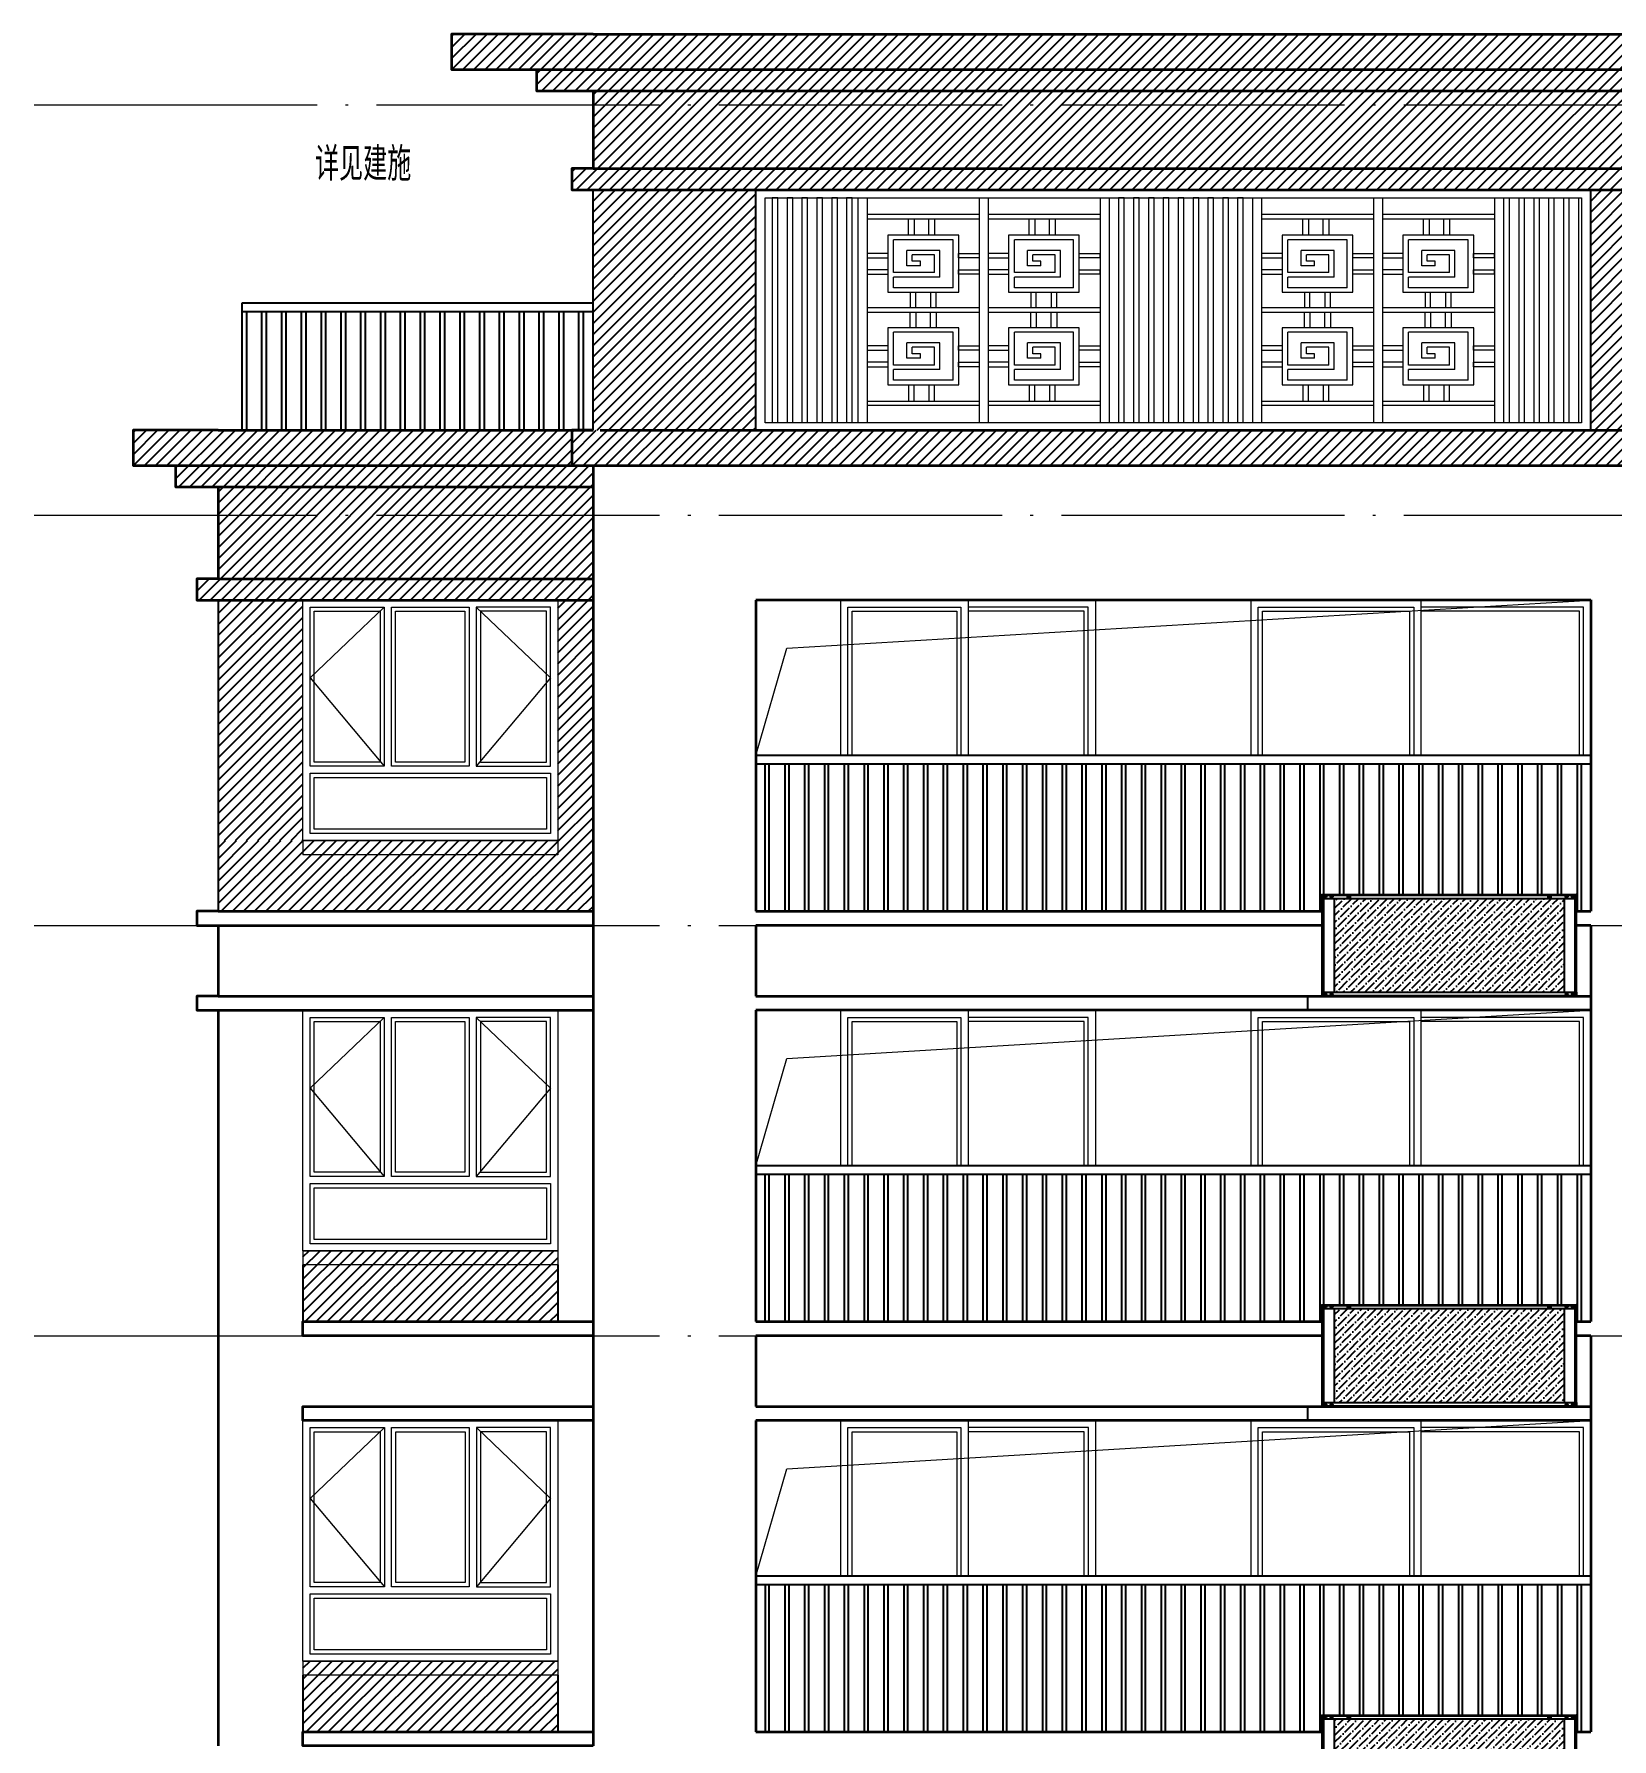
# Model space of a CAD drawing. Extents: x 27938 to 725830, y -209821 to 1628073.
# Drawn here: x 270717 to 281867, y 137999 to 150049 of the extents above; entities that cross this region are included whole.
import ezdxf
from ezdxf.xclip import XClip

# ---------------------------------------------------------------- set-up
doc = ezdxf.new("R2010")
doc.units = 0
doc.header["$LTSCALE"] = 1000
doc.header["$MEASUREMENT"] = 0
doc.header["$XCLIPFRAME"] = 0
doc.linetypes.add('DOTE', pattern=[2.42, 2, -0.2, 0.02, -0.2])
for name, color, linetype in [('3-剖面填充（细）', 250, 'Continuous'), ('PUB_TEXT', 4, 'Continuous'), ('Stair-栏杆', 142, 'Continuous'), ('修改标示', 212, 'Continuous')]:
    doc.layers.add(name, color=color, linetype=linetype)
for name, color, linetype, lineweight in [('DOTE', 19, 'DOTE', 9), ('WALL', 9, 'Continuous', 40), ('WINDOW', 144, 'Continuous', 15), ('立面-中轮廓线', 213, 'Continuous', 35), ('立面-普通轮廓', 7, 'Continuous', 18), ('立面-洞口示意', 152, 'Continuous', 13), ('立面-窗开启线', 250, 'Continuous', 13)]:
    doc.layers.add(name, color=color, linetype=linetype, lineweight=lineweight)
doc.styles.add('_TCH_AXIS', font='COMPLEX', dxfattribs={"bigfont": 'GBCBIG'})
pattern_1 = [(45, (-148499.984, 99772.64), (-39.2886205, 39.2886205), [])]

# ---------------------------------------------------------------- blocks, each defined once
blk = doc.blocks.new('A$C4A972246')
at = {"layer": '立面-窗开启线', "color": 36, "ltscale": 0.5, "true_color": 0x88471b}
for p, q in [((0, 0), (5900, 0)), ((0, -1700), (0, 0)), ((65, -1647), (65, -58)), ((65, -58), (5835, -58)), ((155, -57), (115, -57)), ((115, -57), (115, -1647)), ((155, -1647), (155, -57)), ((261, -57), (221, -57)), ((221, -57), (221, -1647)), ((261, -1647), (261, -57)), ((366, -57), (326, -57)), ((326, -57), (326, -1647)), ((366, -1647), (366, -57)), ((471, -57), (431, -57)), ((431, -57), (431, -1647)), ((471, -1647), (471, -57)), ((577, -57), (537, -57)), ((537, -57), (537, -1647)), ((577, -1647), (577, -57)), ((682, -57), (642, -57)), ((642, -57), (642, -1647)), ((682, -1647), (682, -57)), ((722, -58), (722, -1647)), ((789, -1647), (789, -58)), ((1578, -58), (1578, -1647)), ((1644, -1647), (1644, -58)), ((2433, -58), (2433, -1647)), ((2499, -1647), (2499, -58)), ((2603, -57), (2563, -57)), ((2563, -57), (2563, -1647)), ((2603, -1647), (2603, -57)), ((2708, -57), (2668, -57)), ((2668, -57), (2668, -1647)), ((2708, -1647), (2708, -57)), ((2814, -57), (2774, -57)), ((2774, -57), (2774, -1647)), ((2814, -1647), (2814, -57)), ((2919, -57), (2879, -57)), ((2879, -57), (2879, -1647)), ((2919, -1647), (2919, -57)), ((3024, -57), (2984, -57)), ((2984, -57), (2984, -1647)), ((3024, -1647), (3024, -57)), ((3130, -57), (3090, -57)), ((3090, -57), (3090, -1647)), ((3130, -1647), (3130, -57)), ((3235, -57), (3195, -57)), ((3195, -57), (3195, -1647)), ((3235, -1647), (3235, -57)), ((3340, -57), (3300, -57)), ((3300, -57), (3300, -1647)), ((3340, -1647), (3340, -57)), ((3445, -57), (3405, -57)), ((3405, -57), (3405, -1647)), ((3445, -1647), (3445, -57)), ((3509, -58), (3509, -1647)), ((3575, -1647), (3575, -58)), ((4364, -58), (4364, -1647)), ((4431, -1647), (4431, -58)), ((5220, -58), (5220, -1647)), ((5286, -1647), (5286, -58)), ((5326, -1647), (5326, -58)), ((5391, -58), (5391, -1647)), ((5431, -1647), (5431, -58)), ((5497, -58), (5497, -1647)), ((5537, -1647), (5537, -58)), ((5602, -58), (5602, -1647)), ((5642, -1647), (5642, -58)), ((5707, -58), (5707, -1647)), ((5747, -1647), (5747, -58)), ((5813, -58), (5813, -1647)), ((5835, -58), (5835, -1647)), ((5900, -1700), (5900, 0)), ((1578, -174), (789, -174)), ((789, -206), (1578, -206)), ((1080, -322), (1080, -206)), ((1119, -206), (1119, -322)), ((1222, -322), (1222, -206)), ((1262, -206), (1262, -322)), ((2433, -174), (1644, -174)), ((1644, -206), (2433, -206)), ((1932, -322), (1932, -206)), ((1972, -206), (1972, -322)), ((2075, -322), (2075, -206)), ((2115, -206), (2115, -322)), ((4364, -174), (3575, -174)), ((3575, -206), (4364, -206)), ((3866, -322), (3866, -206)), ((3906, -206), (3906, -322)), ((4009, -322), (4009, -206)), ((4049, -206), (4049, -322)), ((5220, -174), (4431, -174)), ((4431, -206), (5220, -206)), ((4719, -322), (4719, -206)), ((4759, -206), (4759, -322)), ((4862, -322), (4862, -206)), ((4901, -206), (4901, -322)), ((1434, -322), (934, -322)), ((934, -322), (934, -725)), ((974, -586), (974, -354)), ((1394, -354), (974, -354)), ((1394, -693), (1394, -354)), ((1434, -725), (1434, -322)), ((2286, -322), (1786, -322)), ((1786, -322), (1786, -725)), ((1827, -586), (1827, -354)), ((2246, -354), (1827, -354)), ((2246, -693), (2246, -354)), ((2286, -725), (2286, -322)), ((4220, -322), (3720, -322)), ((3720, -322), (3720, -725)), ((3760, -586), (3760, -354)), ((4180, -354), (3760, -354)), ((4180, -693), (4180, -354)), ((4220, -725), (4220, -322)), ((5073, -322), (4573, -322)), ((4573, -322), (4573, -725)), ((4613, -586), (4613, -354)), ((5033, -354), (4613, -354)), ((5033, -693), (5033, -354)), ((5073, -725), (5073, -322)), ((934, -450), (789, -450)), ((789, -482), (934, -482)), ((1301, -429), (1067, -429)), ((1067, -538), (1067, -429)), ((1262, -461), (1105, -461)), ((1105, -506), (1105, -461)), ((1262, -586), (1262, -461)), ((1301, -618), (1301, -429)), ((1433, -482), (1433, -450)), ((1433, -450), (1578, -450)), ((1578, -482), (1433, -482)), ((1786, -450), (1644, -450)), ((1644, -482), (1786, -482)), ((2154, -429), (1919, -429)), ((1919, -538), (1919, -429)), ((2115, -461), (1958, -461)), ((1958, -506), (1958, -461)), ((2115, -586), (2115, -461)), ((2154, -618), (2154, -429)), ((2286, -482), (2286, -450)), ((2286, -450), (2431, -450)), ((2431, -482), (2286, -482)), ((2431, -450), (2431, -482)), ((3720, -450), (3575, -450)), ((3575, -482), (3720, -482)), ((4088, -429), (3853, -429)), ((3853, -538), (3853, -429)), ((4049, -461), (3892, -461)), ((3892, -506), (3892, -461)), ((4049, -586), (4049, -461)), ((4088, -618), (4088, -429)), ((4220, -482), (4220, -450)), ((4220, -450), (4364, -450)), ((4364, -482), (4220, -482)), ((4573, -450), (4431, -450)), ((4431, -482), (4573, -482)), ((4940, -429), (4706, -429)), ((4706, -538), (4706, -429)), ((4901, -461), (4745, -461)), ((4745, -506), (4745, -461)), ((4901, -586), (4901, -461)), ((4940, -618), (4940, -429)), ((5072, -482), (5072, -450)), ((5072, -450), (5217, -450)), ((5217, -482), (5072, -482)), ((5217, -450), (5217, -482)), ((934, -566), (789, -566)), ((789, -598), (934, -598)), ((1262, -586), (974, -586)), ((1163, -538), (1067, -538)), ((1163, -506), (1105, -506)), ((1163, -538), (1163, -506)), ((1433, -598), (1433, -566)), ((1433, -566), (1578, -566)), ((1578, -598), (1433, -598)), ((1786, -566), (1644, -566)), ((1644, -598), (1786, -598)), ((2115, -586), (1827, -586)), ((2015, -538), (1919, -538)), ((2015, -506), (1958, -506)), ((2015, -538), (2015, -506)), ((2286, -598), (2286, -566)), ((2286, -566), (2431, -566)), ((2431, -598), (2286, -598)), ((2431, -566), (2431, -598)), ((3720, -566), (3575, -566)), ((3575, -598), (3720, -598)), ((4049, -586), (3760, -586)), ((3949, -538), (3853, -538)), ((3949, -506), (3892, -506)), ((3949, -538), (3949, -506)), ((4220, -598), (4220, -566)), ((4220, -566), (4364, -566)), ((4364, -598), (4220, -598)), ((4573, -566), (4431, -566)), ((4431, -598), (4573, -598)), ((4901, -586), (4613, -586)), ((4802, -538), (4706, -538)), ((4802, -506), (4745, -506)), ((4802, -538), (4802, -506)), ((5072, -598), (5072, -566)), ((5072, -566), (5217, -566)), ((5217, -598), (5072, -598)), ((5217, -566), (5217, -598)), ((1301, -618), (974, -618)), ((974, -693), (974, -618)), ((1394, -693), (974, -693)), ((2154, -618), (1827, -618)), ((1827, -693), (1827, -618)), ((2246, -693), (1827, -693)), ((4088, -618), (3760, -618)), ((3760, -693), (3760, -618)), ((4180, -693), (3760, -693)), ((4940, -618), (4613, -618)), ((4613, -693), (4613, -618)), ((5033, -693), (4613, -693)), ((1578, -834), (789, -834)), ((934, -725), (1434, -725)), ((1090, -725), (1090, -834)), ((1130, -834), (1130, -725)), ((1235, -725), (1235, -834)), ((1274, -834), (1274, -725)), ((2433, -834), (1644, -834)), ((1786, -725), (2286, -725)), ((1943, -725), (1943, -834)), ((1982, -834), (1982, -725)), ((2088, -725), (2088, -834)), ((2127, -834), (2127, -725)), ((4364, -834), (3575, -834)), ((3720, -725), (4220, -725)), ((3877, -725), (3877, -834)), ((3916, -834), (3916, -725)), ((4022, -725), (4022, -834)), ((4061, -834), (4061, -725)), ((5220, -834), (4431, -834)), ((4573, -725), (5073, -725)), ((4730, -725), (4730, -834)), ((4769, -834), (4769, -725)), ((4874, -725), (4874, -834)), ((4914, -834), (4914, -725)), ((789, -866), (1578, -866)), ((1090, -975), (1090, -866)), ((1130, -866), (1130, -975)), ((1235, -975), (1235, -866)), ((1274, -866), (1274, -975)), ((1644, -866), (2433, -866)), ((1943, -975), (1943, -866)), ((1982, -866), (1982, -975)), ((2088, -975), (2088, -866)), ((2127, -866), (2127, -975)), ((3575, -866), (4364, -866)), ((3877, -975), (3877, -866)), ((3916, -866), (3916, -975)), ((4022, -975), (4022, -866)), ((4061, -866), (4061, -975)), ((4431, -866), (5220, -866)), ((4730, -975), (4730, -866)), ((4769, -866), (4769, -975)), ((4874, -975), (4874, -866)), ((4914, -866), (4914, -975)), ((1434, -975), (934, -975)), ((934, -975), (934, -1378)), ((974, -1239), (974, -1007)), ((1394, -1007), (974, -1007)), ((1301, -1082), (1067, -1082)), ((1067, -1191), (1067, -1082)), ((1301, -1271), (1301, -1082)), ((1394, -1346), (1394, -1007)), ((1434, -1378), (1434, -975)), ((2286, -975), (1786, -975)), ((1786, -975), (1786, -1378)), ((1827, -1239), (1827, -1007)), ((2246, -1007), (1827, -1007)), ((2154, -1082), (1919, -1082)), ((1919, -1191), (1919, -1082)), ((2154, -1271), (2154, -1082)), ((2246, -1346), (2246, -1007)), ((2286, -1378), (2286, -975)), ((4220, -975), (3720, -975)), ((3720, -975), (3720, -1378)), ((3760, -1239), (3760, -1007)), ((4180, -1007), (3760, -1007)), ((4088, -1082), (3853, -1082)), ((3853, -1191), (3853, -1082)), ((4088, -1271), (4088, -1082)), ((4180, -1346), (4180, -1007)), ((4220, -1378), (4220, -975)), ((5073, -975), (4573, -975)), ((4573, -975), (4573, -1378)), ((4613, -1239), (4613, -1007)), ((5033, -1007), (4613, -1007)), ((4940, -1082), (4706, -1082)), ((4706, -1191), (4706, -1082)), ((4940, -1271), (4940, -1082)), ((5033, -1346), (5033, -1007)), ((5073, -1378), (5073, -975)), ((934, -1103), (789, -1103)), ((789, -1135), (934, -1135)), ((1163, -1191), (1067, -1191)), ((1262, -1114), (1105, -1114)), ((1105, -1159), (1105, -1114)), ((1163, -1159), (1105, -1159)), ((1163, -1191), (1163, -1159)), ((1262, -1239), (1262, -1114)), ((1433, -1135), (1433, -1103)), ((1433, -1103), (1578, -1103)), ((1578, -1135), (1433, -1135)), ((1786, -1103), (1644, -1103)), ((1644, -1135), (1786, -1135)), ((2015, -1191), (1919, -1191)), ((2115, -1114), (1958, -1114)), ((1958, -1159), (1958, -1114)), ((2015, -1159), (1958, -1159)), ((2015, -1191), (2015, -1159)), ((2115, -1239), (2115, -1114)), ((2286, -1135), (2286, -1103)), ((2286, -1103), (2431, -1103)), ((2431, -1135), (2286, -1135)), ((3720, -1103), (3575, -1103)), ((3575, -1135), (3720, -1135)), ((3949, -1191), (3853, -1191)), ((4049, -1114), (3892, -1114)), ((3892, -1159), (3892, -1114)), ((3949, -1159), (3892, -1159)), ((3949, -1191), (3949, -1159)), ((4049, -1239), (4049, -1114)), ((4220, -1135), (4220, -1103)), ((4220, -1103), (4364, -1103)), ((4364, -1135), (4220, -1135)), ((4573, -1103), (4431, -1103)), ((4431, -1135), (4573, -1135)), ((4802, -1191), (4706, -1191)), ((4901, -1114), (4745, -1114)), ((4745, -1159), (4745, -1114)), ((4802, -1159), (4745, -1159)), ((4802, -1191), (4802, -1159)), ((4901, -1239), (4901, -1114)), ((5072, -1135), (5072, -1103)), ((5072, -1103), (5217, -1103)), ((5217, -1135), (5072, -1135)), ((934, -1219), (789, -1219)), ((789, -1251), (934, -1251)), ((1262, -1239), (974, -1239)), ((1301, -1271), (974, -1271)), ((974, -1346), (974, -1271)), ((1433, -1251), (1433, -1219)), ((1433, -1219), (1578, -1219)), ((1578, -1251), (1433, -1251)), ((1786, -1219), (1644, -1219)), ((1644, -1251), (1786, -1251)), ((2115, -1239), (1827, -1239)), ((2154, -1271), (1827, -1271)), ((1827, -1346), (1827, -1271)), ((2286, -1251), (2286, -1219)), ((2286, -1219), (2431, -1219)), ((2431, -1251), (2286, -1251)), ((3720, -1219), (3575, -1219)), ((3575, -1251), (3720, -1251)), ((4049, -1239), (3760, -1239)), ((4088, -1271), (3760, -1271)), ((3760, -1346), (3760, -1271)), ((4220, -1251), (4220, -1219)), ((4220, -1219), (4364, -1219)), ((4364, -1251), (4220, -1251)), ((4573, -1219), (4431, -1219)), ((4431, -1251), (4573, -1251)), ((4901, -1239), (4613, -1239)), ((4940, -1271), (4613, -1271)), ((4613, -1346), (4613, -1271)), ((5072, -1251), (5072, -1219)), ((5072, -1219), (5217, -1219)), ((5217, -1251), (5072, -1251)), ((934, -1378), (1434, -1378)), ((1394, -1346), (974, -1346)), ((1080, -1378), (1080, -1494)), ((1119, -1494), (1119, -1378)), ((1222, -1378), (1222, -1494)), ((1262, -1494), (1262, -1378)), ((1786, -1378), (2286, -1378)), ((2246, -1346), (1827, -1346)), ((1932, -1378), (1932, -1494)), ((1972, -1494), (1972, -1378)), ((2075, -1378), (2075, -1494)), ((2115, -1494), (2115, -1378)), ((3720, -1378), (4220, -1378)), ((4180, -1346), (3760, -1346)), ((3866, -1378), (3866, -1494)), ((3906, -1494), (3906, -1378)), ((4009, -1378), (4009, -1494)), ((4049, -1494), (4049, -1378)), ((4573, -1378), (5073, -1378)), ((5033, -1346), (4613, -1346)), ((4719, -1378), (4719, -1494)), ((4759, -1494), (4759, -1378)), ((4862, -1378), (4862, -1494)), ((4901, -1494), (4901, -1378)), ((789, -1494), (1578, -1494)), ((1578, -1526), (789, -1526)), ((1644, -1494), (2433, -1494)), ((2433, -1526), (1644, -1526)), ((3575, -1494), (4364, -1494)), ((4364, -1526), (3575, -1526)), ((4431, -1494), (5220, -1494)), ((5220, -1526), (4431, -1526)), ((5835, -1647), (65, -1647)), ((0, -1700), (5900, -1700))]:
    blk.add_line(p, q, dxfattribs=at)
blk = doc.blocks.new('GDGDGRDGR')
blk.add_blockref('A$C4A972246', (126150, 52076))
blk = doc.blocks.new('HFHFHFDVD')
at = {"layer": '3-剖面填充（细）'}
h = blk.add_hatch(dxfattribs=at)
h.set_pattern_fill('ANSI31', color=256, scale=35)
h.set_pattern_definition([(45, (-262060.75, -2900), (-39.2886205, 39.2886205), [])])
h.paths.add_polyline_path([(159056, 41176), (160856, 41176), (160856, 41676), (159056, 41676)])
for p, q in [((159056, 41576), (159056, 41176)), ((160856, 41576), (160856, 41176))]:
    blk.add_line(p, q, dxfattribs=at)
blk = doc.blocks.new('A$C2CF43C8D')
at = {"layer": 'WINDOW'}
blk.add_line((900, 2300), (900, 0), dxfattribs=at)
for points in [[(50, 2250), (850, 2250), (850, 50), (50, 50)], [(1750, 2250), (900, 2250), (900, 50), (1750, 50)]]:
    blk.add_lwpolyline(points, close=True, dxfattribs=at)
at = {"layer": 'WINDOW', "color": 250}
blk.add_lwpolyline([(80, 2220), (820, 2220), (820, 80), (80, 80)], close=True, dxfattribs=at)
blk.add_lwpolyline([(900, 80), (1720, 80), (1720, 2220), (900, 2220)], dxfattribs=at)
at = {"layer": '立面-普通轮廓'}
blk.add_lwpolyline([(0, 2300), (1800, 2300), (1800, 0), (0, 0)], close=True, dxfattribs=at)
blk = doc.blocks.new('A$C2B255B80')
at = {"layer": 'WINDOW'}
blk.add_line((1200, 2300), (1200, 0), dxfattribs=at)
for points in [[(50, 2250), (1150, 2250), (1150, 50), (50, 50)], [(2350, 2250), (1200, 2250), (1200, 50), (2350, 50)]]:
    blk.add_lwpolyline(points, close=True, dxfattribs=at)
at = {"layer": 'WINDOW', "color": 250}
blk.add_lwpolyline([(80, 2220), (1120, 2220), (1120, 80), (80, 80)], close=True, dxfattribs=at)
blk.add_lwpolyline([(1200, 80), (2320, 80), (2320, 2220), (1200, 2220)], dxfattribs=at)
at = {"layer": '立面-普通轮廓'}
blk.add_lwpolyline([(0, 2300), (2400, 2300), (2400, 0), (0, 0)], close=True, dxfattribs=at)
blk = doc.blocks.new('A$C6BC36758')
at = {"layer": 'WINDOW'}
for points in [[(-1750, 1650), (-1225, 1650), (-1225, 525), (-1750, 525)], [(-1175, 1650), (-625, 1650), (-625, 525), (-1175, 525)], [(-50, 1650), (-575, 1650), (-575, 525), (-50, 525)], [(-1750, 475), (-50, 475), (-50, 50), (-1750, 50)]]:
    blk.add_lwpolyline(points, close=True, dxfattribs=at)
at = {"layer": 'WINDOW', "color": 250}
for points in [[(-1720, 1620), (-1255, 1620), (-1255, 555), (-1720, 555)], [(-1145, 1620), (-655, 1620), (-655, 555), (-1145, 555)], [(-80, 1620), (-545, 1620), (-545, 555), (-80, 555)], [(-1720, 445), (-80, 445), (-80, 80), (-1720, 80)]]:
    blk.add_lwpolyline(points, close=True, dxfattribs=at)
at = {"layer": '立面-普通轮廓'}
blk.add_lwpolyline([(-1800, 1700), (0, 1700), (0, 0), (-1800, 0)], close=True, dxfattribs=at)
at = {"layer": '立面-窗开启线', "color": 251, "ltscale": 0.5, "true_color": 0x636466}
for points in [[(-1225, 1650), (-1750, 1150), (-1225, 525)], [(-575, 1650), (-50, 1150), (-575, 525)]]:
    blk.add_lwpolyline(points, dxfattribs=at)
blk = doc.blocks.new('HGHFSFFESDDRG')
at = {"layer": 'Stair-栏杆'}
for p, q in [((168156, 42276), (162256, 42276)), ((168156, 42216), (162256, 42216))]:
    blk.add_line(p, q, dxfattribs=at)
for points in [[(162321, 42216), (162321, 41176)], [(162351, 41176), (162351, 42216)], [(162461, 42216), (162461, 41176)], [(162491, 41176), (162491, 42216)], [(162601, 42216), (162601, 41176)], [(162631, 41176), (162631, 42216)], [(162741, 42216), (162741, 41176)], [(162771, 41176), (162771, 42216)], [(162881, 42216), (162881, 41176)], [(162911, 41176), (162911, 42216)], [(163021, 42216), (163021, 41176)], [(163051, 41176), (163051, 42216)], [(163161, 42216), (163161, 41176)], [(163191, 41176), (163191, 42216)], [(163301, 42216), (163301, 41176)], [(163331, 41176), (163331, 42216)], [(163441, 42216), (163441, 41176)], [(163471, 41176), (163471, 42216)], [(163581, 42216), (163581, 41176)], [(163611, 41176), (163611, 42216)], [(163721, 42216), (163721, 41176)], [(163751, 41176), (163751, 42216)], [(163861, 42216), (163861, 41176)], [(163891, 41176), (163891, 42216)], [(164001, 42216), (164001, 41176)], [(164031, 41176), (164031, 42216)], [(164141, 42216), (164141, 41176)], [(164171, 41176), (164171, 42216)], [(164281, 42216), (164281, 41176)], [(164311, 41176), (164311, 42216)], [(164421, 42216), (164421, 41176)], [(164451, 41176), (164451, 42216)], [(164561, 42216), (164561, 41176)], [(164591, 41176), (164591, 42216)], [(164701, 42216), (164701, 41176)], [(164731, 41176), (164731, 42216)], [(164841, 42216), (164841, 41176)], [(164871, 41176), (164871, 42216)], [(164981, 42216), (164981, 41176)], [(165011, 41176), (165011, 42216)], [(165121, 42216), (165121, 41176)], [(165151, 41176), (165151, 42216)], [(165261, 42216), (165261, 41176)], [(165291, 41176), (165291, 42216)], [(165401, 42216), (165401, 41176)], [(165431, 41176), (165431, 42216)], [(165541, 42216), (165541, 41176)], [(165571, 41176), (165571, 42216)], [(165681, 42216), (165681, 41176)], [(165711, 41176), (165711, 42216)], [(165821, 42216), (165821, 41176)], [(165851, 41176), (165851, 42216)], [(165961, 42216), (165961, 41176)], [(165991, 41176), (165991, 42216)], [(166101, 42216), (166101, 41176)], [(166131, 41176), (166131, 42216)], [(166241, 42216), (166241, 41176)], [(166271, 41176), (166271, 42216)], [(166381, 42216), (166381, 41176)], [(166411, 41176), (166411, 42216)], [(166521, 42216), (166521, 41176)], [(166551, 41176), (166551, 42216)], [(166661, 42216), (166661, 41176)], [(166691, 41176), (166691, 42216)], [(166801, 42216), (166801, 41176)], [(166831, 41176), (166831, 42216)], [(166941, 42216), (166941, 41176)], [(166971, 41176), (166971, 42216)], [(167081, 42216), (167081, 41176)], [(167111, 41176), (167111, 42216)], [(167221, 42216), (167221, 41176)], [(167251, 41176), (167251, 42216)], [(167361, 42216), (167361, 41176)], [(167391, 41176), (167391, 42216)], [(167501, 42216), (167501, 41176)], [(167531, 41176), (167531, 42216)], [(167641, 42216), (167641, 41176)], [(167671, 41176), (167671, 42216)], [(167781, 42216), (167781, 41176)], [(167811, 41176), (167811, 42216)], [(167921, 42216), (167921, 41176)], [(167951, 41176), (167951, 42216)], [(168061, 42216), (168061, 41176)], [(168091, 41176), (168091, 42216)]]:
    blk.add_lwpolyline(points, dxfattribs=at)
at = {"layer": '立面-中轮廓线'}
for p, q in [((158456, 43976), (158456, 41076)), ((161106, 43976), (161106, 41076)), ((162256, 43976), (162256, 43476)), ((168156, 43976), (168156, 41176)), ((162256, 43376), (162256, 41176))]:
    blk.add_line(p, q, dxfattribs=at)
for points in [[(161106, 43376), (159056, 43376), (159056, 43476), (161106, 43476)], [(162256, 43476), (168156, 43476)], [(168156, 43376), (162256, 43376)], [(161106, 41076), (159056, 41076), (159056, 41176), (161106, 41176)], [(162256, 41176), (168156, 41176)]]:
    blk.add_lwpolyline(points, dxfattribs=at)
at = {"layer": '立面-普通轮廓'}
for points in [[(159056, 41676), (160856, 41676), (160856, 41576), (159056, 41576)], [(159056, 41676), (159056, 41576)]]:
    blk.add_lwpolyline(points, dxfattribs=at)
at = {"layer": '立面-洞口示意'}
blk.add_lwpolyline([(162256, 42276), (162475, 43035), (168156, 43376)], dxfattribs=at)
blk.add_blockref('A$C6BC36758', (160856, 41676))
ref = blk.add_blockref('A$C2CF43C8D', (162856, 41076))
XClip(ref).set_block_clipping_path([(0, 1199.9999183439), (1800.0002853817, 2300.0000000003)])
ref = blk.add_blockref('A$C2B255B80', (165756, 41076))
XClip(ref).set_block_clipping_path([(0, 1199.9999183437), (2400.0002853817, 2299.9999999927)])
blk = doc.blocks.new('A$C0FC9229A')
at = {"color": 164}
blk.add_wipeout([(1080, 1056), (1079, 1057), (-923, 1057), (-923, 1056), (-923, 1027), (-922, 1027), (-922, 287), (-923, 287), (-923, 257), (-923, 257), (1079, 257), (1080, 257), (1080, 287), (1078, 287), (1078, 1027), (1080, 1027)], dxfattribs=at).translate(0, 0, 0).dxf.layer = 'WALL'
h = blk.add_hatch()
h.set_pattern_fill('ANSI36', color=164, scale=25, style=0)
h.set_pattern_definition([(45, (0, 0), (21.0475, 77.1741), [99.2188, -19.8438, 0, -19.8438])])
h.paths.add_polyline_path([(983, 287), (983, 1027), (-826, 1027), (-826, 287)])
for p, q in [((-923, 1057), (1079, 1057)), ((-923, 1057), (1079, 1057)), ((-923, 1027), (-923, 1057)), ((-923, 1027), (-923, 1056)), ((-923, 1056), (-923, 1056)), ((-923, 1052), (1080, 1052)), ((-923, 1052), (1079, 1052)), ((-923, 1027), (1080, 1027)), ((-922, 1027), (-922, 287)), ((-922, 287), (-922, 1027)), ((-921, 287), (-921, 1027)), ((-912, 1057), (-912, 1027)), ((-912, 1027), (-912, 287)), ((-912, 1027), (-912, 287)), ((-897, 1040), (-899, 1038)), ((-899, 1038), (-899, 1036)), ((-899, 1036), (-897, 1034)), ((-897, 1030), (-897, 1044)), ((-894, 1038), (-897, 1040)), ((-897, 1034), (-894, 1036)), ((-894, 1036), (-894, 1038)), ((-847, 1040), (-849, 1038)), ((-849, 1038), (-849, 1036)), ((-849, 1036), (-847, 1034)), ((-847, 1030), (-847, 1044)), ((-844, 1038), (-847, 1040)), ((-847, 1034), (-844, 1036)), ((-844, 1036), (-844, 1038)), ((-826, 1027), (-826, 287)), ((-826, 1027), (-826, 287)), ((-720, 1045), (-703, 1045)), ((-720, 1035), (-703, 1035)), ((-711, 1054), (-711, 1025)), ((859, 1045), (876, 1045)), ((859, 1035), (876, 1035)), ((868, 1054), (868, 1025)), ((983, 1027), (983, 287)), ((1003, 1040), (1001, 1038)), ((1001, 1038), (1001, 1036)), ((1001, 1036), (1003, 1034)), ((1003, 1030), (1003, 1044)), ((1006, 1038), (1003, 1040)), ((1003, 1034), (1006, 1036)), ((1006, 1036), (1006, 1038)), ((1053, 1040), (1051, 1038)), ((1051, 1038), (1051, 1036)), ((1051, 1036), (1053, 1034)), ((1053, 1030), (1053, 1044)), ((1056, 1038), (1053, 1040)), ((1053, 1034), (1056, 1036)), ((1056, 1036), (1056, 1038)), ((1068, 1057), (1068, 1027)), ((1068, 1027), (1068, 287)), ((1068, 1027), (1068, 287)), ((1077, 287), (1077, 1027)), ((1078, 287), (1078, 1027)), ((1078, 1027), (1078, 287)), ((1079, 1027), (1079, 1057)), ((1080, 1056), (1079, 1056)), ((1080, 1027), (1080, 1056)), ((-923, 287), (1080, 287)), ((-923, 287), (-923, 257)), ((-923, 287), (-923, 257)), ((-922, 287), (-826, 287)), ((-912, 257), (-912, 287)), ((-899, 278), (-897, 280)), ((-899, 276), (-899, 278)), ((-897, 274), (-899, 276)), ((-897, 284), (-897, 270)), ((-897, 280), (-894, 278)), ((-894, 276), (-897, 274)), ((-894, 278), (-894, 276)), ((-849, 278), (-847, 280)), ((-849, 276), (-849, 278)), ((-847, 274), (-849, 276)), ((-847, 284), (-847, 270)), ((-847, 280), (-844, 278)), ((-844, 276), (-847, 274)), ((-844, 278), (-844, 276)), ((1001, 278), (1003, 280)), ((1001, 276), (1001, 278)), ((1003, 274), (1001, 276)), ((1003, 284), (1003, 270)), ((1003, 280), (1006, 278)), ((1006, 276), (1003, 274)), ((1006, 278), (1006, 276)), ((1051, 278), (1053, 280)), ((1051, 276), (1051, 278)), ((1053, 274), (1051, 276)), ((1053, 284), (1053, 270)), ((1053, 280), (1056, 278)), ((1056, 276), (1053, 274)), ((1056, 278), (1056, 276)), ((1068, 257), (1068, 287)), ((1079, 287), (1079, 257)), ((1080, 287), (1080, 257)), ((-923, 262), (1080, 262)), ((-923, 262), (1079, 262)), ((-923, 257), (-923, 257)), ((-923, 257), (1079, 257)), ((-923, 257), (1079, 257)), ((1080, 257), (1079, 257))]:
    blk.add_line(p, q, dxfattribs=at)
for points in [[(-923, 1052), (-923, 1052), (-923, 1052), (-923, 1052), (-923, 1052)], [(1080, 1052), (1080, 1052), (1079, 1052), (1079, 1052), (1079, 1052)], [(-923, 262), (-923, 262), (-923, 262), (-923, 262), (-923, 262)], [(1080, 262), (1080, 262), (1079, 262), (1079, 262), (1079, 262)]]:
    blk.add_lwpolyline(points, dxfattribs=at)
for centre, radius in [((-897, 1037), 10), ((-897, 1037), 9.5), ((-847, 1037), 10), ((-847, 1037), 9.5), ((1003, 1037), 10), ((1003, 1037), 9.5), ((1053, 1037), 10), ((1053, 1037), 9.5), ((-897, 277), 10), ((-897, 277), 9.5), ((-847, 277), 10), ((-847, 277), 9.5), ((1003, 277), 10), ((1003, 277), 9.5), ((1053, 277), 10), ((1053, 277), 9.5)]:
    blk.add_circle(centre, radius, dxfattribs=at)
for centre, radius, start, end in [((-923, 1056), 0.5, 90, 180), ((-720, 1040), 4.9, 87.1406, 272.8594), ((-703, 1040), 4.9, 267.1406, 92.8594), ((859, 1040), 4.9, 87.1406, 272.8594), ((876, 1040), 4.9, 267.1406, 92.8594), ((1079, 1056), 0.5, 0, 90), ((-923, 257), 0.5, 180, 270), ((1079, 257), 0.5, 270, 0)]:
    blk.add_arc(centre, radius, start, end, dxfattribs=at)

msp = doc.modelspace()

# ---------------------------------------------------------------- hatches: boundary and pattern name
at = {"layer": '3-剖面填充（细）'}
h = msp.add_hatch(dxfattribs=at)
h.set_pattern_fill('ANSI31', color=256, scale=35)
h.set_pattern_definition([(45, (-148899.997, 103772.64), (-39.2886205, 39.2886205), [])])
h.paths.add_polyline_path([(299516.6, 148948.6), (299516.6, 150048.6), (273666.6, 150048.6), (273666.6, 149798.6), (274266.6, 149798.6), (274266.6, 149648.6), (274666.6, 149648.6), (274666.6, 149098.6), (274516.6, 149098.6), (274516.6, 148948.6)])
h = msp.add_hatch(dxfattribs=at)
h.set_pattern_fill('ANSI31', color=256, scale=35)
h.set_pattern_definition([(45, (-147899.997, 102372.64), (-39.2886205, 39.2886205), [])])
h.paths.add_polyline_path([(275816.6, 147248.6), (275816.6, 148948.6), (274666.6, 148948.6), (274666.6, 147248.6)])
h = msp.add_hatch(dxfattribs=at)
h.set_pattern_fill('ANSI31', color=256, scale=35)
h.set_pattern_definition([(45, (-140850, 102372.64), (-39.2886205, 39.2886205), [])])
h.paths.add_polyline_path([(282016.6, 147248.6), (282016.6, 148948.6), (281716.6, 148948.6), (281716.6, 147248.6)])
h.paths.add_polyline_path([(283316.6, 148948.6), (283316.6, 147248.6), (283616.6, 147248.6), (283616.6, 148948.6)])
h = msp.add_hatch(dxfattribs=at)
h.set_pattern_fill('ANSI31', color=256, scale=35)
h.set_pattern_definition([(45, (-151149.997, 100972.64), (-39.2886205, 39.2886205), [])])
h.paths.add_polyline_path([(274516.6, 146998.6), (274516.6, 147248.6), (271416.6, 147248.6), (271416.6, 146998.6), (271716.6, 146998.6), (271716.6, 146848.6), (272016.6, 146848.6), (272016.6, 146198.6), (271866.6, 146198.6), (271866.6, 146048.6), (274666.6, 146048.6), (274666.6, 146998.6)])
h = msp.add_hatch(dxfattribs=at)
h.set_pattern_fill('ANSI31', color=256, scale=35)
h.set_pattern_definition([(45, (-148049.997, 100972.64), (-39.2886205, 39.2886205), [])])
h.paths.add_polyline_path([(299516.6, 146998.6), (299516.6, 147248.6), (274516.6, 147248.6), (274516.6, 146998.6)])
h = msp.add_hatch(dxfattribs=at)
h.set_pattern_fill('ANSI31', color=256, scale=35)
h.set_pattern_definition([(45, (-150549.984, 99772.64), (-39.2886205, 39.2886205), [])])
h.paths.add_polyline_path([(272016.6, 144348.6), (272616.6, 144348.6), (272616.6, 146048.6), (272016.6, 146048.6)])
h = msp.add_hatch(dxfattribs=at)
h.set_pattern_fill('ANSI31', color=256, scale=35)
h.set_pattern_definition(pattern_1)
h.paths.add_polyline_path([(274416.6, 144348.6), (274666.6, 144348.6), (274666.6, 146048.6), (274416.6, 146048.6)])
h = msp.add_hatch(dxfattribs=at)
h.set_pattern_fill('ANSI31', color=256, scale=35)
h.set_pattern_definition(pattern_1)
h.paths.add_polyline_path([(272016.6, 143848.6), (274666.6, 143848.6), (274666.6, 144348.6), (272016.6, 144348.6)])

# ---------------------------------------------------------------- linework, layer by layer
at = {"color": 7}
for p, q in [((274666.6, 147248.6), (274666.6, 148948.6)), ((275816.6, 147248.6), (275816.6, 148948.6)), ((281716.6, 147248.6), (281716.6, 148948.6)), ((272016.6, 146048.6), (272016.6, 143848.6))]:
    msp.add_line(p, q, dxfattribs=at)
at = {"layer": 'DOTE', "linetype": 'DOTE'}
for p, q in [((270716.6, 149548.6), (328516.6, 149548.6)), ((270716.6, 146648.6), (328516.6, 146648.6)), ((270716.6, 146648.6), (328516.6, 146648.6)), ((270716.6, 143748.6), (328516.6, 143748.6)), ((270716.6, 140848.6), (328516.6, 140848.6))]:
    msp.add_line(p, q, dxfattribs=at)
at = {"layer": 'Stair-栏杆'}
for p, q in [((272186.6, 148148.6), (274666.6, 148148.6)), ((272186.6, 148088.6), (274666.6, 148088.6)), ((281716.6, 144948.6), (275816.6, 144948.6)), ((281716.6, 144888.6), (275816.6, 144888.6)), ((281716.6, 142048.6), (275816.6, 142048.6)), ((281716.6, 141988.6), (275816.6, 141988.6))]:
    msp.add_line(p, q, dxfattribs=at)
for points in [[(272186.6, 147248.6), (272186.6, 148148.6)], [(272216.6, 148088.6), (272216.6, 147248.6)], [(272326.6, 147248.6), (272326.6, 148088.6)], [(272356.6, 148088.6), (272356.6, 147248.6)], [(272466.6, 147248.6), (272466.6, 148088.6)], [(272496.6, 148088.6), (272496.6, 147248.6)], [(272606.6, 147248.6), (272606.6, 148088.6)], [(272636.6, 148088.6), (272636.6, 147248.6)], [(272746.6, 147248.6), (272746.6, 148088.6)], [(272776.6, 148088.6), (272776.6, 147248.6)], [(272886.6, 147248.6), (272886.6, 148088.6)], [(272916.6, 148088.6), (272916.6, 147248.6)], [(273026.6, 147248.6), (273026.6, 148088.6)], [(273056.6, 148088.6), (273056.6, 147248.6)], [(273166.6, 147248.6), (273166.6, 148088.6)], [(273196.6, 148088.6), (273196.6, 147248.6)], [(273306.6, 147248.6), (273306.6, 148088.6)], [(273336.6, 148088.6), (273336.6, 147248.6)], [(273446.6, 147248.6), (273446.6, 148088.6)], [(273476.6, 148088.6), (273476.6, 147248.6)], [(273586.6, 147248.6), (273586.6, 148088.6)], [(273616.6, 148088.6), (273616.6, 147248.6)], [(273726.6, 147248.6), (273726.6, 148088.6)], [(273756.6, 148088.6), (273756.6, 147248.6)], [(273866.6, 147248.6), (273866.6, 148088.6)], [(273896.6, 148088.6), (273896.6, 147248.6)], [(274006.6, 147248.6), (274006.6, 148088.6)], [(274036.6, 148088.6), (274036.6, 147248.6)], [(274146.6, 147248.6), (274146.6, 148088.6)], [(274176.6, 148088.6), (274176.6, 147248.6)], [(274286.6, 147248.6), (274286.6, 148088.6)], [(274316.6, 148088.6), (274316.6, 147248.6)], [(274426.6, 147248.6), (274426.6, 148088.6)], [(274456.6, 148088.6), (274456.6, 147248.6)], [(274566.6, 147248.6), (274566.6, 148088.6)], [(274596.6, 148088.6), (274596.6, 147248.6)], [(275881.6, 144888.6), (275881.6, 143848.6)], [(275911.6, 143848.6), (275911.6, 144888.6)], [(276021.6, 144888.6), (276021.6, 143848.6)], [(276051.6, 143848.6), (276051.6, 144888.6)], [(276161.6, 144888.6), (276161.6, 143848.6)], [(276191.6, 143848.6), (276191.6, 144888.6)], [(276301.6, 144888.6), (276301.6, 143848.6)], [(276331.6, 143848.6), (276331.6, 144888.6)], [(276441.6, 144888.6), (276441.6, 143848.6)], [(276471.6, 143848.6), (276471.6, 144888.6)], [(276581.6, 144888.6), (276581.6, 143848.6)], [(276611.6, 143848.6), (276611.6, 144888.6)], [(276721.6, 144888.6), (276721.6, 143848.6)], [(276751.6, 143848.6), (276751.6, 144888.6)], [(276861.6, 144888.6), (276861.6, 143848.6)], [(276891.6, 143848.6), (276891.6, 144888.6)], [(277001.6, 144888.6), (277001.6, 143848.6)], [(277031.6, 143848.6), (277031.6, 144888.6)], [(277141.6, 144888.6), (277141.6, 143848.6)], [(277171.6, 143848.6), (277171.6, 144888.6)], [(277281.6, 144888.6), (277281.6, 143848.6)], [(277311.6, 143848.6), (277311.6, 144888.6)], [(277421.6, 144888.6), (277421.6, 143848.6)], [(277451.6, 143848.6), (277451.6, 144888.6)], [(277561.6, 144888.6), (277561.6, 143848.6)], [(277591.6, 143848.6), (277591.6, 144888.6)], [(277701.6, 144888.6), (277701.6, 143848.6)], [(277731.6, 143848.6), (277731.6, 144888.6)], [(277841.6, 144888.6), (277841.6, 143848.6)], [(277871.6, 143848.6), (277871.6, 144888.6)], [(277981.6, 144888.6), (277981.6, 143848.6)], [(278011.6, 143848.6), (278011.6, 144888.6)], [(278121.6, 144888.6), (278121.6, 143848.6)], [(278151.6, 143848.6), (278151.6, 144888.6)], [(278261.6, 144888.6), (278261.6, 143848.6)], [(278291.6, 143848.6), (278291.6, 144888.6)], [(278401.6, 144888.6), (278401.6, 143848.6)], [(278431.6, 143848.6), (278431.6, 144888.6)], [(278541.6, 144888.6), (278541.6, 143848.6)], [(278571.6, 143848.6), (278571.6, 144888.6)], [(278681.6, 144888.6), (278681.6, 143848.6)], [(278711.6, 143848.6), (278711.6, 144888.6)], [(278821.6, 144888.6), (278821.6, 143848.6)], [(278851.6, 143848.6), (278851.6, 144888.6)], [(278961.6, 144888.6), (278961.6, 143848.6)], [(278991.6, 143848.6), (278991.6, 144888.6)], [(279101.6, 144888.6), (279101.6, 143848.6)], [(279131.6, 143848.6), (279131.6, 144888.6)], [(279241.6, 144888.6), (279241.6, 143848.6)], [(279271.6, 143848.6), (279271.6, 144888.6)], [(279381.6, 144888.6), (279381.6, 143848.6)], [(279411.6, 143848.6), (279411.6, 144888.6)], [(279521.6, 144888.6), (279521.6, 143848.6)], [(279551.6, 143848.6), (279551.6, 144888.6)], [(279661.6, 144888.6), (279661.6, 143848.6)], [(279691.6, 143848.6), (279691.6, 144888.6)], [(279801.6, 144888.6), (279801.6, 143848.6)], [(279831.6, 143848.6), (279831.6, 144888.6)], [(279941.6, 144888.6), (279941.6, 143848.6)], [(279971.6, 143848.6), (279971.6, 144888.6)], [(280081.6, 144888.6), (280081.6, 143848.6)], [(280111.6, 143848.6), (280111.6, 144888.6)], [(280221.6, 144888.6), (280221.6, 143848.6)], [(280251.6, 143848.6), (280251.6, 144888.6)], [(280361.6, 144888.6), (280361.6, 143848.6)], [(280391.6, 143848.6), (280391.6, 144888.6)], [(280501.6, 144888.6), (280501.6, 143848.6)], [(280531.6, 143848.6), (280531.6, 144888.6)], [(280641.6, 144888.6), (280641.6, 143848.6)], [(280671.6, 143848.6), (280671.6, 144888.6)], [(280781.6, 144888.6), (280781.6, 143848.6)], [(280811.6, 143848.6), (280811.6, 144888.6)], [(280921.6, 144888.6), (280921.6, 143848.6)], [(280951.6, 143848.6), (280951.6, 144888.6)], [(281061.6, 144888.6), (281061.6, 143848.6)], [(281091.6, 143848.6), (281091.6, 144888.6)], [(281201.6, 144888.6), (281201.6, 143848.6)], [(281231.6, 143848.6), (281231.6, 144888.6)], [(281341.6, 144888.6), (281341.6, 143848.6)], [(281371.6, 143848.6), (281371.6, 144888.6)], [(281481.6, 144888.6), (281481.6, 143848.6)], [(281511.6, 143848.6), (281511.6, 144888.6)], [(281621.6, 144888.6), (281621.6, 143848.6)], [(281651.6, 143848.6), (281651.6, 144888.6)], [(275881.6, 141988.6), (275881.6, 140948.6)], [(275911.6, 140948.6), (275911.6, 141988.6)], [(276021.6, 141988.6), (276021.6, 140948.6)], [(276051.6, 140948.6), (276051.6, 141988.6)], [(276161.6, 141988.6), (276161.6, 140948.6)], [(276191.6, 140948.6), (276191.6, 141988.6)], [(276301.6, 141988.6), (276301.6, 140948.6)], [(276331.6, 140948.6), (276331.6, 141988.6)], [(276441.6, 141988.6), (276441.6, 140948.6)], [(276471.6, 140948.6), (276471.6, 141988.6)], [(276581.6, 141988.6), (276581.6, 140948.6)], [(276611.6, 140948.6), (276611.6, 141988.6)], [(276721.6, 141988.6), (276721.6, 140948.6)], [(276751.6, 140948.6), (276751.6, 141988.6)], [(276861.6, 141988.6), (276861.6, 140948.6)], [(276891.6, 140948.6), (276891.6, 141988.6)], [(277001.6, 141988.6), (277001.6, 140948.6)], [(277031.6, 140948.6), (277031.6, 141988.6)], [(277141.6, 141988.6), (277141.6, 140948.6)], [(277171.6, 140948.6), (277171.6, 141988.6)], [(277281.6, 141988.6), (277281.6, 140948.6)], [(277311.6, 140948.6), (277311.6, 141988.6)], [(277421.6, 141988.6), (277421.6, 140948.6)], [(277451.6, 140948.6), (277451.6, 141988.6)], [(277561.6, 141988.6), (277561.6, 140948.6)], [(277591.6, 140948.6), (277591.6, 141988.6)], [(277701.6, 141988.6), (277701.6, 140948.6)], [(277731.6, 140948.6), (277731.6, 141988.6)], [(277841.6, 141988.6), (277841.6, 140948.6)], [(277871.6, 140948.6), (277871.6, 141988.6)], [(277981.6, 141988.6), (277981.6, 140948.6)], [(278011.6, 140948.6), (278011.6, 141988.6)], [(278121.6, 141988.6), (278121.6, 140948.6)], [(278151.6, 140948.6), (278151.6, 141988.6)], [(278261.6, 141988.6), (278261.6, 140948.6)], [(278291.6, 140948.6), (278291.6, 141988.6)], [(278401.6, 141988.6), (278401.6, 140948.6)], [(278431.6, 140948.6), (278431.6, 141988.6)], [(278541.6, 141988.6), (278541.6, 140948.6)], [(278571.6, 140948.6), (278571.6, 141988.6)], [(278681.6, 141988.6), (278681.6, 140948.6)], [(278711.6, 140948.6), (278711.6, 141988.6)], [(278821.6, 141988.6), (278821.6, 140948.6)], [(278851.6, 140948.6), (278851.6, 141988.6)], [(278961.6, 141988.6), (278961.6, 140948.6)], [(278991.6, 140948.6), (278991.6, 141988.6)], [(279101.6, 141988.6), (279101.6, 140948.6)], [(279131.6, 140948.6), (279131.6, 141988.6)], [(279241.6, 141988.6), (279241.6, 140948.6)], [(279271.6, 140948.6), (279271.6, 141988.6)], [(279381.6, 141988.6), (279381.6, 140948.6)], [(279411.6, 140948.6), (279411.6, 141988.6)], [(279521.6, 141988.6), (279521.6, 140948.6)], [(279551.6, 140948.6), (279551.6, 141988.6)], [(279661.6, 141988.6), (279661.6, 140948.6)], [(279691.6, 140948.6), (279691.6, 141988.6)], [(279801.6, 141988.6), (279801.6, 140948.6)], [(279831.6, 140948.6), (279831.6, 141988.6)], [(279941.6, 141988.6), (279941.6, 140948.6)], [(279971.6, 140948.6), (279971.6, 141988.6)], [(280081.6, 141988.6), (280081.6, 140948.6)], [(280111.6, 140948.6), (280111.6, 141988.6)], [(280221.6, 141988.6), (280221.6, 140948.6)], [(280251.6, 140948.6), (280251.6, 141988.6)], [(280361.6, 141988.6), (280361.6, 140948.6)], [(280391.6, 140948.6), (280391.6, 141988.6)], [(280501.6, 141988.6), (280501.6, 140948.6)], [(280531.6, 140948.6), (280531.6, 141988.6)], [(280641.6, 141988.6), (280641.6, 140948.6)], [(280671.6, 140948.6), (280671.6, 141988.6)], [(280781.6, 141988.6), (280781.6, 140948.6)], [(280811.6, 140948.6), (280811.6, 141988.6)], [(280921.6, 141988.6), (280921.6, 140948.6)], [(280951.6, 140948.6), (280951.6, 141988.6)], [(281061.6, 141988.6), (281061.6, 140948.6)], [(281091.6, 140948.6), (281091.6, 141988.6)], [(281201.6, 141988.6), (281201.6, 140948.6)], [(281231.6, 140948.6), (281231.6, 141988.6)], [(281341.6, 141988.6), (281341.6, 140948.6)], [(281371.6, 140948.6), (281371.6, 141988.6)], [(281481.6, 141988.6), (281481.6, 140948.6)], [(281511.6, 140948.6), (281511.6, 141988.6)], [(281621.6, 141988.6), (281621.6, 140948.6)], [(281651.6, 140948.6), (281651.6, 141988.6)]]:
    msp.add_lwpolyline(points, dxfattribs=at)
at = {"layer": '立面-中轮廓线', "color": 2}
for p, q in [((274666.6, 150048.6), (299516.6, 150048.6)), ((274266.6, 149798.6), (299516.6, 149798.6)), ((274666.6, 149648.6), (299516.6, 149648.6)), ((274666.6, 149098.6), (299516.6, 149098.6)), ((274666.6, 148948.6), (299516.6, 148948.6)), ((272016.6, 147248.6), (274666.6, 147248.6)), ((274716.6, 147248.6), (299566.6, 147248.6)), ((271716.6, 146998.6), (274666.6, 146998.6)), ((274666.6, 146998.6), (299516.6, 146998.6)), ((272016.6, 146848.6), (274666.6, 146848.6)), ((272016.6, 146198.6), (274666.6, 146198.6)), ((272016.6, 146048.6), (274666.6, 146048.6)), ((272016.6, 143848.6), (274666.6, 143848.6)), ((272016.6, 143748.6), (274666.6, 143748.6)), ((272016.6, 143248.6), (274666.6, 143248.6)), ((272016.6, 143148.6), (274666.6, 143148.6))]:
    msp.add_line(p, q, dxfattribs=at)
at = {"layer": '立面-中轮廓线'}
for p, q in [((274666.6, 146998.6), (274666.6, 143748.6)), ((275816.6, 146048.6), (275816.6, 143848.6)), ((281716.6, 146050.8), (281716.6, 143848.6)), ((274666.6, 143748.6), (274666.6, 140848.6)), ((275816.6, 143748.6), (275816.6, 143248.6)), ((281716.6, 143748.6), (281716.6, 140948.6)), ((272016.6, 143148.6), (272016.6, 140848.6)), ((275816.6, 143148.6), (275816.6, 140948.6))]:
    msp.add_line(p, q, dxfattribs=at)
at = {"layer": '立面-中轮廓线', "color": 2}
for points in [[(274666.6, 150048.6), (273666.6, 150048.6), (273666.6, 149798.6), (274266.6, 149798.6), (274266.6, 149648.6), (274666.6, 149648.6), (274666.6, 149098.6), (274516.6, 149098.6), (274516.6, 148948.6), (274666.6, 148948.6)], [(272016.6, 147248.6), (271416.6, 147248.6), (271416.6, 146998.6), (271716.6, 146998.6), (271716.6, 146848.6), (272016.6, 146848.6), (272016.6, 146198.6), (271866.6, 146198.6), (271866.6, 146048.6), (272016.6, 146048.6)], [(274666.6, 147248.6), (274516.6, 147248.6), (274516.6, 146998.6), (274666.6, 146998.6)], [(272016.6, 143848.6), (271866.6, 143848.6), (271866.6, 143748.6), (272016.6, 143748.6), (272016.6, 143248.6), (271866.6, 143248.6), (271866.6, 143148.6), (272016.6, 143148.6)]]:
    msp.add_lwpolyline(points, dxfattribs=at)
at = {"layer": '立面-中轮廓线'}
for points in [[(281716.6, 146048.6), (275816.6, 146048.6)], [(275816.6, 143848.6), (281716.6, 143848.6)], [(281716.6, 143748.6), (275816.6, 143748.6)], [(275816.6, 143248.6), (281716.6, 143248.6)], [(281716.6, 143148.6), (275816.6, 143148.6)], [(274666.6, 140848.6), (272616.6, 140848.6), (272616.6, 140948.6), (274666.6, 140948.6)], [(275816.6, 140948.6), (281716.6, 140948.6)], [(281716.6, 140848.6), (275816.6, 140848.6)]]:
    msp.add_lwpolyline(points, dxfattribs=at)
at = {"layer": '立面-普通轮廓'}
for points in [[(272616.6, 144348.6), (274416.6, 144348.6), (274416.6, 144248.6), (272616.6, 144248.6)], [(272616.6, 144348.6), (272616.6, 144248.6)], [(272616.6, 141448.6), (274416.6, 141448.6), (274416.6, 141348.6), (272616.6, 141348.6)], [(272616.6, 141448.6), (272616.6, 141348.6)]]:
    msp.add_lwpolyline(points, dxfattribs=at)
at = {"layer": '立面-洞口示意'}
for points in [[(275816.6, 144948.6), (276036.1, 145707.4), (281716.6, 146048.6)], [(275816.6, 142048.6), (276036.1, 142807.4), (281716.6, 143148.6)]]:
    msp.add_lwpolyline(points, dxfattribs=at)

# ---------------------------------------------------------------- block references
for name, p in [('GDGDGRDGR', (149666.8, 96872.6)), ('A$C6BC36758', (274416.6, 144348.6)), ('HFHFHFDVD', (113560.8, 99772.6)), ('A$C6BC36758', (274416.6, 141448.6)), ('HGHFSFFESDDRG', (113560.8, 96872.6)), ('HFHFHFDVD', (113560.8, 96872.6))]:
    msp.add_blockref(name, p)
ref = msp.add_blockref('A$C2CF43C8D', (276416.6, 143748.6))
XClip(ref).set_block_clipping_path([(0, 1199.9999183439), (1800.0002853817, 2300.0000000003)])
ref = msp.add_blockref('A$C2B255B80', (279316.6, 143748.6))
XClip(ref).set_block_clipping_path([(0, 1199.9999183437), (2400.0002853817, 2299.9999999927)])
ref = msp.add_blockref('A$C2CF43C8D', (276416.6, 140848.6))
XClip(ref).set_block_clipping_path([(0, 1199.9999183439), (1800.0002853817, 2300.0000000003)])
ref = msp.add_blockref('A$C2B255B80', (279316.6, 140848.6))
XClip(ref).set_block_clipping_path([(0, 1199.9999183437), (2400.0002853817, 2299.9999999927)])

# ---------------------------------------------------------------- texts
at = {"layer": 'PUB_TEXT', "style": '_TCH_AXIS'}
msp.add_text('详见建施', height=236.31, dxfattribs=at).set_placement((272701.2, 149011.9))

# ---------------------------------------------------------------- next in the draw order: block references
at = {"layer": '修改标示', "ltscale": 2, "xscale": 0.8976916526008281, "yscale": 0.8976916526008281, "zscale": 0.8976916526008281}
for p in [(280646.5, 143018), (280646.5, 140118), (280646.5, 137218)]:
    msp.add_blockref('A$C0FC9229A', p, dxfattribs=at)

# ---------------------------------------------------------------- next in the draw order: linework, layer by layer
at = {"color": 2}
for points in [[(281716.6, 143248.6), (279716.6, 143248.6), (279716.6, 143148.6), (281716.6, 143148.6)], [(281716.6, 140348.6), (279716.6, 140348.6), (279716.6, 140248.6), (281716.6, 140248.6)]]:
    msp.add_lwpolyline(points, close=True, dxfattribs=at)

doc.saveas('drawing.dxf')
